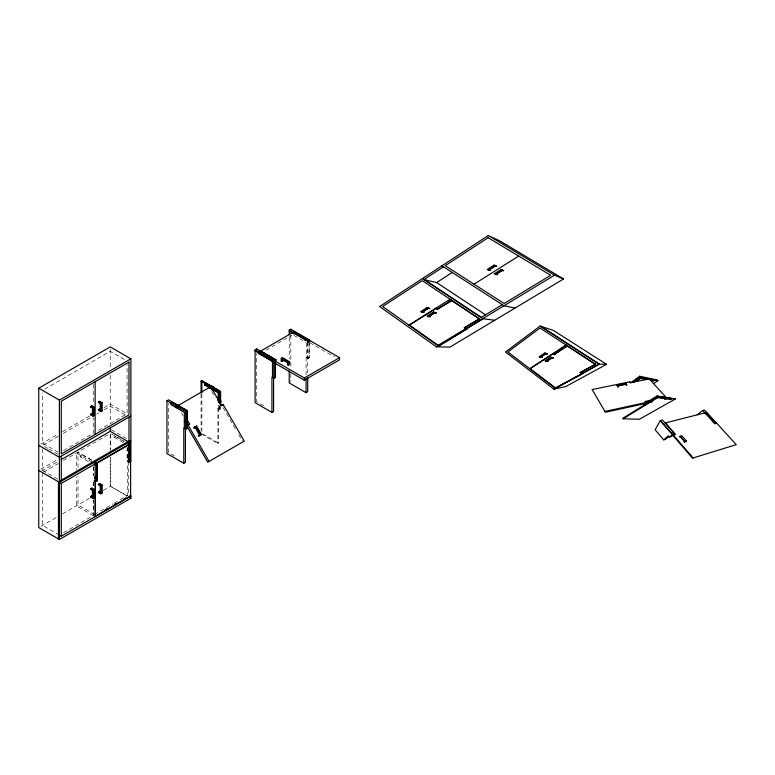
<?xml version="1.0" encoding="UTF-8"?>
<svg xmlns="http://www.w3.org/2000/svg" width="775" height="775" viewBox="0 0 775 775"><rect width="100%" height="100%" fill="white"/><g stroke="black" fill="none" stroke-linecap="round" stroke-linejoin="round"><path stroke-width="0.58" stroke-dasharray="3.88 2.91" d="M44.63 389.176L110.244 351.298L125.87 360.317M40.823 444.153L58.435 433.981M62.581 431.588L89.522 416.039M103.995 407.679L110.244 404.075L126.906 413.695M58.173 436.325L42.547 445.344L47.759 448.357M63.376 433.322L91.498 417.086M96.701 414.082L98.793 412.881M103.995 409.868L110.244 406.265L124.823 414.683M63.502 450.517L93.242 433.341L93.242 417.744M98.377 430.377L127.09 413.802L127.09 364.618M40.823 469.214L58.435 459.042M42.547 448.928L42.547 470.406L58.173 461.387M43.594 471.994L58.232 463.547M63.463 460.524L109.469 433.961M91.741 460.35L81.549 454.47L80.193 455.245L80.193 456.814L89.609 462.249M80.193 456.814L81.549 456.029L81.549 454.47M124.233 441.595L114.041 435.705L114.041 437.274L115.398 436.49M265.951 350.193L291.72 335.323M103.201 490.362L110.515 486.138L127.362 495.864L127.362 460.66L128.989 459.72M218.724 407.912L218.724 443.116L217.911 443.591L217.911 408.386L218.996 408.076L218.996 405.654M306.067 375.09L306.067 357.488L307.694 356.548L309.593 357.643L309.593 341.165M127.362 460.98L128.718 460.195M217.911 408.386L218.996 408.076M306.067 357.488L307.694 356.858L309.051 357.643L309.051 341.165M219.538 405.877L219.538 409.326L220.623 409.016L220.623 406.672M309.051 357.643L307.694 358.428L309.593 357.643M219.538 409.326L220.623 409.016M40.823 526.37L57.398 516.799M62.581 513.806L89.6 498.209M94.55 514.493L113.189 503.731M114.225 503.14L127.691 495.361M63.502 532.735L93.242 515.559L93.242 499.972M309.864 342.734L334.422 356.907M293.783 335.323L306.173 342.482M263.665 405.722L256.728 401.721L256.728 353.642M202.866 433.961L218.724 443.116M201.064 433.855L217.911 443.591M174.52 456.049L168.572 452.619L168.572 403.436M111.28 429.728L126.829 438.708M111.561 433.961L124.126 441.217M114.041 437.274L123.457 442.709M91.634 459.972L78.023 452.116L78.023 468.914M92.273 462.22L76.396 453.055L76.396 469.853M58.173 452.174L42.547 443.155L42.547 392.78M48.796 448.957L58.173 454.373M126.829 495.864L110.244 486.293L110.244 457.715M42.547 470.406L58.173 479.425M94.87 514.619L78.023 504.893L78.023 476.102M93.242 515.559L76.396 505.833L76.396 477.042M59.297 535.05L42.547 525.373L42.547 472.595M223.142 407.611L236.327 430.454M238.729 434.61L242.323 440.839M211.662 391.501L215.13 397.488M181.447 412.939L183.181 415.933M307.966 342.104L307.966 358.583M307.694 341.949L307.694 374.151M306.338 343.151L306.338 357.643M290.848 335.149L290.848 367.602M290.848 373.608L290.848 382.017M289.22 337.29L289.22 358.922M220.352 406.555L220.352 408.851M219.809 405.964L219.809 409.481M218.182 404.918L218.182 408.541M201.878 393.807L201.878 433.39M201.064 394.272L201.064 430.261M128.718 461.687L128.718 494.77M127.633 447.533L127.633 458.403M127.09 447.136L127.09 459.062M110.515 434.562L110.515 448.948M110.515 457.347L110.515 486.138M110.244 349.293L110.244 369.539M110.244 375.284L110.244 423.16M110.244 433.893L110.244 450.566M93.785 467.083L93.785 475.53M93.513 482.011L93.513 486.739M93.513 499.73L93.513 515.094M93.242 384.168L93.242 404.55M93.242 466.385L93.242 475.976M93.242 481.972L93.242 487.397"/><path stroke-width="1.16" d="M129.909 445.189C131.217 443.494 129.173 447.349 129.938 441.663M211.052 387.975L210.248 387.878M218.86 402.118L218.54 401.605M595.694 365.5L595.694 365.558M210.771 388.188L210.703 387.839M308.092 341.901L309.196 341.543M308.363 342.056L308.905 341.349M261.446 352.615L261.282 352.131L261.718 352.46M293.434 333.628L293.938 333.86M275.299 361.557L274.641 360.84L276.287 359.92L260.797 350.978L294.103 331.748L309.051 340.38L309.051 341.165M274.941 361.557L274.602 362.012L275.212 361.712M665.086 422.995L706.374 412.523M96.284 463.663L96.245 463.159M96.284 476.858L96.216 476.315M178.318 406.11L178.831 406.488M220.41 401.334L220.391 400.859M272.383 358.932L273.168 359.222M304.875 340.177L305.389 340.613M450.207 300.39L450.159 299.915M449.917 299.867C447.824 300.555 451.699 300.865 449.984 299.877M666.103 398.66L665.56 398.776M665.493 398.66L666.132 398.515M672.807 434.668L660.184 420.748L655.137 429.767L663.729 439.851L668.341 435.773L669.493 437.1L672.933 435.424M650.293 401.954L650.864 401.808M668.922 436.441L665.454 439.386L663.729 439.851M669.493 437.1L672.312 434.804M697.209 414.838L702.586 410.479L704.475 410.023L716.333 423.034L715.8 423.315M672.642 435.075L674.841 434.271M665.279 422.724L675.374 434.378L672.816 435.279L692.53 458.132L736.25 444.647L716.788 423.286L714.899 423.789L705.008 412.91M540.117 326.062L505.503 352.005L553.931 389.166L565.808 386.531L606.583 364.308L553.35 330.392L540.117 326.062L599.017 364.143L606.583 364.308M630.937 382.637L639.588 376.262L657.132 379.895L657.898 380.709L653.538 383.625M633.504 382.114L640.334 377.115L657.898 380.709M633.979 382.017L640.402 377.328L648.694 379.014M636.333 381.532L640.712 378.355L646.369 379.488M706.083 414.102L707.653 413.463L706.073 413.85L705.221 412.91L706.8 412.523M640.712 378.355L640.092 377.648L647.018 378.675M129.822 444.298L129.793 443.736M129.822 457.483L129.793 456.93M649.886 379.624L653.325 379.953M650.516 380.312L653.548 380.922L654.584 380.215L649.469 379.169M542.219 357.217L540.902 357.12L545.639 353.981L547.353 353.826L544.757 352.993L539.177 356.723L540.088 357.382L542.219 357.217L541.522 356.713M540.088 357.382L545.697 353.652L547.353 353.826M488.289 235.513L379.614 306.522L436.286 346.754L449.897 347.142L563.551 278.971L499.865 240.909L488.289 235.513L554.542 275.183L563.551 278.971M443.494 266.823L423.935 279.581L436.635 282.575L485.518 314.824M566.031 344.982L530.119 368.629M553.747 353.448L566.573 345.398M555.549 352.557L553.951 353.594L555.045 354.088M556.857 351.714L565.256 346.26M554.396 353.642L555.801 352.732M557.477 352.373L556.421 351.656L557.283 351.772L565.518 346.435M436.635 282.575L452.28 272.48M554.135 354.679L567.339 346.144L568.036 346.289M547.964 361.324L546.695 361.276L551.577 358.147L553.253 357.953L550.696 357.159L544.951 360.869L545.881 361.547L547.964 361.324L547.334 360.869M545.881 361.547L551.664 357.837L553.253 357.953M679.888 437.003L680.363 436.693L684.403 441.343L684.238 442.012L686.572 441.217L681.797 435.734L679.53 436.587L680.489 436.838M423.915 312.209L422.608 312.034L428.003 308.615L429.786 308.498L427.093 307.549L420.709 311.589L421.736 312.286L423.915 312.209L423.16 311.686M490.217 270.339L489.132 269.971L494.993 266.261L496.591 266.309L494.082 265.118L487.165 269.506L490.217 270.339L489.383 269.816M421.736 312.286L428.12 308.256L429.786 308.498M488.279 270.204L495.215 265.815L496.591 266.309M450.12 299.237L408.968 325.132L409.491 325.18M474.029 284.183L518.708 256.07M451.496 300.148L437.526 308.925L436.18 308.014M437.255 309.39L452.154 300.584M430.29 316.607L429.001 316.442L434.446 313.032L436.218 312.897L433.525 311.957L427.093 315.997L428.12 316.704L430.29 316.607L429.553 316.093M497.201 274.699L496.136 274.35L502.064 270.64L503.634 270.669L501.154 269.487L494.169 273.875L497.201 274.699L496.397 274.195M428.12 316.704L434.562 312.664L436.218 312.897M495.293 274.582L502.287 270.194L503.634 270.669M644.403 403.756L643.725 404.172L644.132 404.686L657.403 396.781L671.906 398.708L670.685 399.406L666.277 398.834M646.553 402.428L656.909 396.064L675.306 398.989L639.375 419.275L623.158 418.771L622.838 418.267L649.179 402.031M649.053 401.876L651.911 401.663L650.884 400.762M651.194 400.801L657.113 397.197L664.398 397.711M479.396 318.835L464.235 327.738L465.291 327.796M481.081 317.517L502.268 304.662M623.158 418.771L650.012 402.302M651.63 401.324L657.568 397.711L664.252 398.573M465.639 328.687L438.04 345.398L439.338 345.437L466.841 328.803L464.467 327.893M436.286 346.754L439.318 345.747L467.577 328.658L464.719 327.738M554.542 275.183L466.385 328.542L464.981 327.583L479.493 318.787L422.249 280.676L382.656 306.503L438.02 345.708M436.935 346.774L438.669 345.728L409.423 325.142L435.908 308.469L437.41 309.293M466.986 328.6L483.329 318.709M651.911 401.663L649.343 402.225M663.797 398.069L664.553 398.912L666.771 398.03M667.081 398.369L664.553 398.912M129.938 495.467L130.888 496.019L130.888 498.209L59.394 539.487L38.75 527.572L38.75 388.188L110.244 346.909L130.888 358.835L130.888 460.815L129.26 461.755L130.345 460.815L130.345 443.552L129.667 443.164M38.75 388.188L59.394 400.103L130.888 358.835M94.25 407.233L92.448 408.27L90.607 406.575L91.857 405.848L94.25 407.233L94.25 415.419L92.99 416.136L90.607 414.761L91.857 413.414L94.25 415.419M102.067 402.719L100.275 403.756L98.425 402.06L99.684 401.334L102.067 402.719L102.067 410.905L100.818 411.622L98.425 410.246L99.684 408.9L102.067 410.905M90.607 407.204L91.857 406.478L93.707 407.543L93.707 414.48L92.448 415.197L90.607 414.131M98.425 402.69L99.684 401.963L101.525 403.029L101.525 409.965L100.275 410.682L98.425 409.617M90.607 414.761L91.857 414.034M98.425 410.246L99.684 409.52M130.888 415.991L59.394 457.269L38.75 445.344M61.293 459.585L110.244 431.326L128.989 442.147L128.989 417.086M183.791 463.285L166.945 453.559L166.945 400.782L168.572 399.842L187.318 410.663L187.318 428.246L185.69 429.185L183.791 428.081L183.791 463.285L185.419 462.346L185.419 428.323M201.064 393.08L201.064 381.077L201.878 380.612L220.623 391.433L220.623 405.499M273.575 377.425L273.575 411.448L271.948 412.387L255.101 402.661L255.101 349.883L256.728 348.944L275.474 359.765L275.474 360.859L273.846 361.799L255.101 350.978M289.22 334.887L289.22 330.189L290.848 329.249L309.593 340.07L309.593 341.165M218.996 402.031L218.996 392.373L218.182 392.847L204.59 385.001L204.59 383.431L205.404 382.957L220.352 391.588L220.352 404.25M275.202 360.704L275.202 359.92L260.255 351.288L258.898 352.073L258.898 353.642L272.49 361.489L272.49 377.183L273.846 377.968L275.474 377.347L275.474 363.213M260.526 351.453L259.17 352.228L259.17 353.797M293.018 332.688L294.374 331.903M204.59 385.001L205.404 384.526L218.996 392.373M261.882 352.228L260.526 353.012L260.526 354.582M294.374 333.473L295.73 332.688M177.611 405.373L176.254 406.158L176.254 407.728M211.459 385.834L211.459 388.963L212.815 388.178L212.815 386.618L211.459 385.834L210.102 386.618L210.102 388.178M209.357 387.5L210.703 386.725L221.66 405.703L223.287 404.763M210.703 386.725L177.407 405.955L178.754 405.17L179.907 407.175M178.967 406.158L177.611 406.943L177.611 408.502M211.459 387.403L212.815 386.618M271.948 358.04L270.591 358.825L270.591 360.394M304.439 339.285L305.796 338.501M128.902 441.101L58.445 481.779L58.445 538.945M273.304 358.825L271.948 359.61L271.948 361.179M305.796 340.07L307.152 339.285M60.343 482.873L61.293 483.426L130.345 443.552M166.945 400.782L185.69 411.603L187.318 410.663M204.59 383.431L219.538 392.063L220.623 391.433M255.101 349.883L273.846 360.704L275.474 359.765M309.593 340.07L307.694 341.165L307.694 341.949M128.989 444.656L97.04 463.101L97.04 480.984L95.412 481.924M308.508 341.32L309.593 340.38L339.537 357.672L339.537 359.862L304.333 380.186L274.389 362.903L274.389 360.704L276.016 360.084M309.864 340.535L308.237 341.475L292.747 332.533L292.747 333.318L289.22 331.283M95.141 465.446L96.497 464.661M128.989 445.906L130.345 445.121M281.218 361.169L283.011 360.762L281.218 361.169L281.218 358.418L282.468 357.692L289.559 361.789L289.559 364.541L288.31 365.267L287.767 362.826L289.559 361.789M281.761 361.489L281.761 359.358L283.011 358.631L289.017 362.099L289.017 364.231L287.767 364.948M219.538 399.823L218.182 400.607L219.538 401.392L220.894 400.607L220.894 402.177L219.538 402.952L219.538 392.063M187.046 420.147L185.69 420.932L184.334 420.147M187.046 421.716L185.69 422.501L184.334 421.716M95.141 477.071L96.497 476.286M128.989 457.531L130.345 456.746M187.056 424.797L188.083 424.206M220.904 405.257L221.931 404.657M221.098 405.587L223.093 404.434L244.27 441.101L207.719 462.2L186.542 425.533L189.439 424.303M95.141 478.64L96.497 477.855M128.989 459.1L130.345 458.316M186.736 425.863L189.71 424.148L186.823 419.159M95.819 462.394L96.768 462.937L96.768 480.519L94.463 480.752M187.046 428.081L185.69 428.866L184.334 428.081L184.334 412.387L170.742 404.54L170.742 402.971L172.098 402.186L187.046 410.818L187.318 428.246M96.768 480.519L95.141 481.459L94.192 480.907M271.948 412.387L271.948 377.183L273.846 378.287L275.474 377.347M94.25 489.451L92.448 490.488L90.607 488.793L91.857 488.076L94.25 489.451L94.25 497.637L92.99 498.354L90.607 496.978L91.857 495.632L94.25 497.637M102.067 484.937L100.275 485.973L98.425 484.278L99.684 483.561L102.067 484.937L102.067 493.123L100.818 493.84L98.425 492.464L99.684 491.118L102.067 493.123M90.607 489.422L91.857 488.696L93.707 489.761L93.707 496.698L92.448 497.414L90.607 496.358M98.425 484.908L99.684 484.181L101.525 485.247L101.525 492.183L100.275 492.9L98.425 491.844M90.607 496.978L91.857 496.262M98.425 492.464L99.684 491.747M274.389 360.704L304.333 377.997L339.537 357.672M289.22 370.944L289.22 382.957L306.067 392.692L307.694 391.753L307.694 377.667M105.013 509.863L107.086 508.662M114.361 504.467L116.434 503.266M123.709 499.071L125.782 497.87M60.343 535.651L61.293 536.203L130.888 496.019M666.897 398.476L670.83 398.563M650.884 401.993L650.322 402.07M595.578 364.231L580.107 372.601L595.578 364.231L540.03 328.048L507.867 351.986L555.491 388.304L583.217 373.347L580.843 372.475M555.501 388.023L582.48 373.472L555.501 388.023L530.081 368.648L552.895 353.817L554.299 354.572M553.931 389.166L555.491 388.304M582.257 373.443L599.017 364.143M554.542 389.031L555.811 387.955M582.732 373.395L599.404 364.153L540.795 326.285M713.291 422.036L714.928 421.435L713.349 421.852L712.477 420.903L714.056 420.486M713.814 422.608L714.686 422.133L714.337 421.755M684.238 442.012L686.572 441.217M186.542 420.883L186.513 420.36M479.696 319.717L479.095 320.153L479.609 319.503M714.86 423.392L714.967 423.363A3.4 1.957 0 0 1 715.567 423.198L715.587 423.208M715.635 423.228L716.333 423.034M715.034 423.518L716.613 423.092M94.618 464.622L94.589 464.07M94.618 477.807L94.618 477.284M714.453 423.305L715.848 422.927L714.627 421.6M713.639 422.414L714.686 422.133M649.779 400.452L645.091 401.469L646.205 403.358M652.288 399.91L652.879 399.774M661.908 397.817L663.167 397.546M664.96 397.158L665.754 396.984L649.227 378.907L630.23 382.772L629.542 381.91M645.226 401.644L646.563 403.281L605.42 412.252L592.11 389.525L629.881 381.843L630.114 382.627M646.35 402.109L647.493 401.857M604.694 411.477L646.292 402.438M626.365 383.896L625.832 383.208L616.813 385.049L617.307 385.737L626.365 383.896L626.917 385.097L625.716 384.555M616.813 385.049L617.975 386.928L618.663 386.793L618.159 385.873L625.803 384.313L626.239 385.243M582.17 373.385L580.998 372.581M218.986 402.128L218.812 401.45M186.765 420.738L186.765 420.176M128.166 445.238L128.292 444.404M128.166 458.432L128.292 457.599M95.945 463.838L95.945 463.285M95.945 477.032L95.945 476.47M673.901 434.349L673.93 434.349A3.1 1.792 0 0 0 672.836 434.659M595.278 364.899L594.667 365.209L595.084 365.597M554.522 354.427L553.118 353.671L554.9 354.185M675.306 398.989L656.909 396.064M494.644 320.298L482.757 318.632L422.404 278.564M437.652 309.138L436.16 308.314L436.771 308.411M515.055 308.053L503.992 305.776L441.924 265.806M478.911 320.133L478.805 319.503L479.822 319.668M595.442 364.909L595.752 364.977M289.22 330.189L307.966 341.01L307.966 342.104M281.218 358.418L288.31 362.506L288.31 365.267M281.761 359.358L287.767 362.826M289.017 364.231L289.559 364.541M258.898 352.858L273.846 361.489M201.064 381.077L219.809 391.908L219.809 403.62M98.425 402.06L100.818 403.436L100.818 411.622M90.607 406.575L92.99 407.95L92.99 416.136M129.938 440.5L130.888 441.052L59.394 482.331L38.75 470.406M129.938 460.272L130.888 460.815M129.667 460.427L130.345 460.815M128.718 460.505L130.617 461.6L128.989 462.539L128.989 444.337L128.311 443.629L129.26 444.182L129.26 461.755M95.819 462.704L96.497 463.101L96.497 480.364M94.192 463.334L95.141 463.876L95.141 516.654M129.938 497.666L130.888 498.209M98.425 484.278L100.818 485.663L100.818 493.84M90.607 488.793L92.99 490.168L92.99 498.354M494.082 265.118L495.215 265.815M501.154 269.487L502.287 270.194M566.176 345.321L595.064 364.221M564.985 346.086L566.089 346.803M424.603 279.736L481.314 317.372M451.476 300.458L478.989 318.777M557.283 351.772L557.942 352.218M555.297 352.383L556.343 353.1M427.093 307.549L428.12 308.256M433.525 311.957L434.562 312.664M580.339 372.756L581.512 373.569M544.757 352.993L545.697 353.652M550.696 357.159L551.664 357.837M652.908 380.234L653.548 380.922M670.23 398.912L670.685 399.406M707.391 413.647L713.697 420.573M707.129 413.84L713.349 420.67M702.586 410.479L704.795 412.91M639.588 376.262L640.334 377.115M657.113 397.197L657.568 397.711M680.15 436.189L684.926 441.692M673.233 434.949L693.179 458.064M211.992 387.18L211.943 387.122M645.41 404.327L645.817 404.841M195.29 426.715L200.299 435.395M195.29 427.606L199.533 434.959M194.854 426.967L195.232 427.635M199.475 434.988L199.863 435.647M186.639 421.929L187.792 423.925M187.889 424.758L209.056 461.425M617.307 385.737L617.975 386.928M275.096 361.063C273.992 362.729 274.35 359.455 274.66 363.058M306.067 378.607L306.067 392.692M304.333 377.997L304.333 380.186M294.103 331.748L294.103 332.533M290.848 329.249L290.848 330.344M282.468 357.692L282.468 360.452M275.202 363.058L275.202 377.183M273.846 360.704L273.846 378.287M260.255 351.288L260.255 352.073M256.728 348.944L256.728 350.038M218.182 392.847L218.182 401.295M205.404 382.957L205.404 384.526M201.878 380.612L201.878 392.605M185.69 411.603L185.69 429.185M129.26 462.384L130.617 461.29L130.617 495.864L95.412 516.189L95.412 481.614L96.768 481.139M110.244 427.742L110.244 431.326M100.275 403.756L100.275 410.682M100.275 485.973L100.275 492.9M99.684 401.334L99.684 401.963M99.684 483.561L99.684 484.181M95.141 381.658L95.141 434.436M92.448 408.27L92.448 415.197M92.448 490.488L92.448 497.414M91.857 405.848L91.857 406.478M91.857 488.076L91.857 488.696M61.293 456.175L61.293 481.227M61.293 483.426L61.293 536.203M59.394 400.103L59.394 539.487M646.176 401.963A2.926 1.686 0 0 1 646.563 402.457M630.501 382.259A4.253 2.451 0 0 1 630.753 382.637M672.855 431.82A1.124 0.649 0 0 1 673.107 432.111M665.483 423.295A1.066 0.62 0 0 1 665.706 423.567M594.59 364.686A1.046 0.601 0 0 1 595.035 364.473M583.585 370.828A0.998 0.581 0 0 1 583.982 370.663M95.519 464.729L96.623 464.225L96.207 465.184L96.265 463.973L95.519 464.729M176.661 407.146L177.146 407.65L176.671 407.117M184.741 421.145L185.225 421.639L184.741 421.116M259.577 353.226L260.061 353.729L259.577 353.197M270.998 359.823L271.483 360.317L271.008 359.765M488.134 237.712L445.228 265.689L504.147 303.529L550.705 275.29L488.134 237.712M128.989 362.119L61.293 401.208L61.293 453.976L128.989 414.896L128.989 362.119M196.54 425.998L193.595 427.693L193.983 428.352L196.54 426.88L200.783 434.233L198.226 435.705L198.613 436.373L201.548 434.678L196.54 425.998M674.657 434.058L672.516 434.639L660.319 420.505L662.48 419.982L674.657 434.058"/></g></svg>
